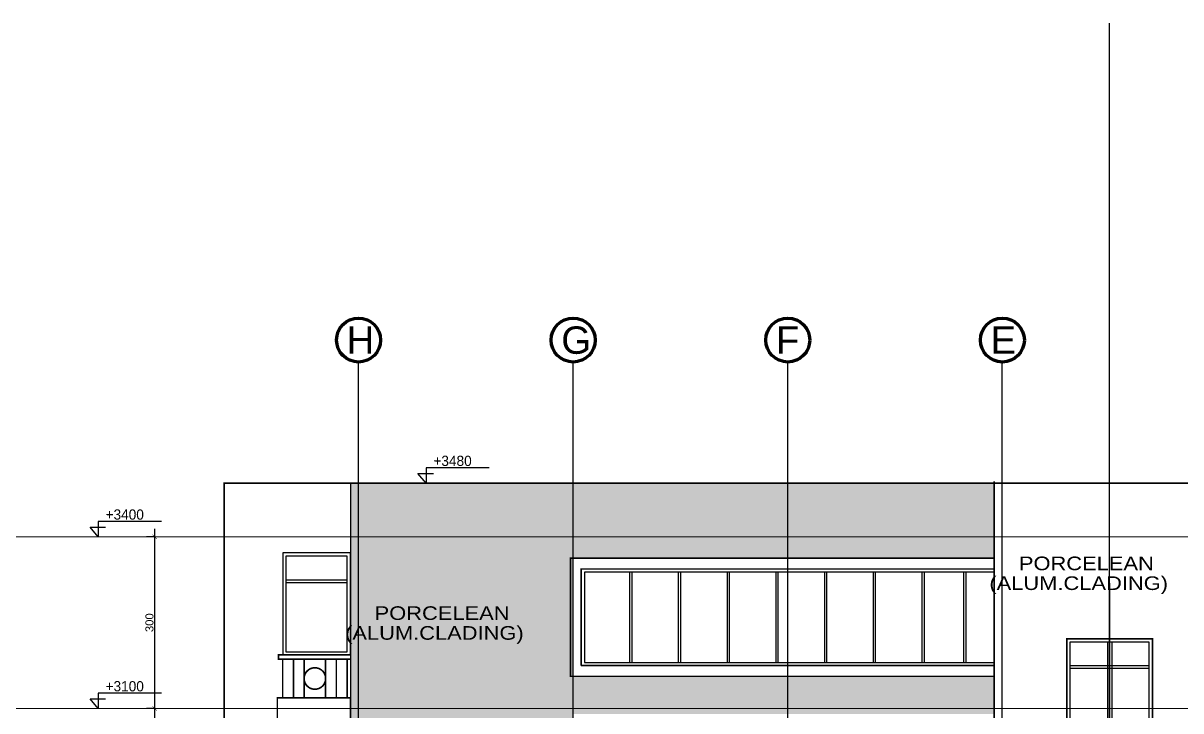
# Model space of a CAD drawing. Extents: x 250879 to 348495, y -51522 to -9360.
# Drawn here: x 299606 to 301764, y -26421 to -25140 of the extents above; entities that cross this region are included whole.
import ezdxf

# ---------------------------------------------------------------- set-up
doc = ezdxf.new("R2010")
doc.units = 0
doc.layers.get('0').update_dxf_attribs({"linetype": 'CONTINUOUS'})
doc.layers.get('DEFPOINTS').update_dxf_attribs({"color": 9, "linetype": 'CONTINUOUS'})
for name, color, linetype, lineweight in [('A-text function', 30, 'CONTINUOUS', 20), ('midium elevation', 4, 'CONTINUOUS', 60), ('VIS', 8, 'CONTINUOUS', 18)]:
    doc.layers.add(name, color=color, linetype=linetype, lineweight=lineweight)
for name, color, linetype in [('AXIS', 1, 'CONTINUOUS'), ('CURTAIN', 150, 'CONTINUOUS'), ('DOOR', 4, 'CONTINUOUS'), ('TEXT', 3, 'CONTINUOUS'), ('WALL', 7, 'CONTINUOUS')]:
    doc.layers.add(name, color=color, linetype=linetype)
doc.styles.add('ARIAL', font='BOD_CR.TTF', dxfattribs={"width": 1.2})
doc.styles.get("Standard").update_dxf_attribs({"font": 'sanss___.ttf', "height": 15})
doc.dimstyles.new('STANDARD$0', dxfattribs={"dimscale": 0, "dimtxt": 12, "dimasz": 8, "dimexe": 15, "dimexo": 0.0625, "dimgap": 2, "dimtad": 1, "dimdec": 0, "dimzin": 0, "dimdsep": 46, "dimtxsty": 'Standard', "dimblk1": 'ARCHTICK', "dimblk2": 'ARCHTICK', "dimsah": 1, "dimcen": 0.09, "dimdle": 15, "dimclrd": 3, "dimclre": 3, "dimclrt": 3, "dimazin": 0, "dimtfac": 1, "dimtdec": 0, "dimtofl": 0, "dimtmove": 1, "dimatfit": 3, "dimldrblk": 'ARCHTICK', "dimfxl": 1.0455, "dimfxlon": 1, "dimtolj": 1, "dimtzin": 0, "dimarcsym": 0})

# ---------------------------------------------------------------- blocks, each defined once
blk = doc.blocks.new('LIME')
at = {"layer": 'DOOR'}
for p, q in [((244593, -28820.3), (244475.4, -28820.3)), ((244475.4, -28820.3), (244475.4, -28849)), ((244475.4, -28849), (244460, -28830.9)), ((244460, -28830.9), (244489, -28830.9))]:
    blk.add_line(p, q, dxfattribs=at)
blk = doc.blocks.new('_ARCHTICK')
at = {"color": 0, "linetype": 'ByBlock', "const_width": 0.15}
blk.add_lwpolyline([(-0.5, -0.5), (0.5, 0.5)], dxfattribs=at)
blk = doc.blocks.new('*D1559')
at = {"layer": 'DEFPOINTS', "color": 0, "linetype": 'Continuous', "transparency": 16777216}
for p in [(299851.4, -26097), (299851.4, -26097), (299851.4, -26417)]:
    blk.add_point(p, dxfattribs=at)
at = {"layer": 'WALL', "color": 3, "linetype": 'Continuous', "lineweight": -2, "transparency": 16777216}
for p, q in [((299851.4, -26432), (299851.4, -26082)), ((299851.4, -26097), (299836.4, -26097)), ((299851.4, -26417), (299836.4, -26417))]:
    blk.add_line(p, q, dxfattribs=at)
at = {"layer": 'WALL', "color": 3, "linetype": 'Continuous', "lineweight": -2, "transparency": 16777216, "xscale": 8, "yscale": 8, "zscale": 8}
for p, rotation in [((299851.4, -26097), 90), ((299851.4, -26417), 270)]:
    blk.add_blockref('_ARCHTICK', p, dxfattribs=dict(at, rotation=rotation))
at = {"layer": 'WALL', "color": 3, "linetype": 'Continuous', "transparency": 16777216, "insert": (299841.7, -26257), "char_height": 15, "attachment_point": 5, "rotation": 90}
blk.add_mtext('\\A1;300', dxfattribs=at)
blk = doc.blocks.new('*D1560')
at = {"layer": 'DEFPOINTS', "color": 0, "linetype": 'Continuous', "transparency": 16777216}
for p in [(299851.4, -26417), (299851.4, -26417), (299851.4, -26737)]:
    blk.add_point(p, dxfattribs=at)
at = {"layer": 'WALL', "color": 3, "linetype": 'Continuous', "lineweight": -2, "transparency": 16777216}
for p, q in [((299851.4, -26752), (299851.4, -26402)), ((299851.4, -26417), (299836.4, -26417)), ((299851.4, -26737), (299836.4, -26737))]:
    blk.add_line(p, q, dxfattribs=at)
at = {"layer": 'WALL', "color": 3, "linetype": 'Continuous', "lineweight": -2, "transparency": 16777216, "xscale": 8, "yscale": 8, "zscale": 8}
for p, rotation in [((299851.4, -26417), 90), ((299851.4, -26737), 270)]:
    blk.add_blockref('_ARCHTICK', p, dxfattribs=dict(at, rotation=rotation))
at = {"layer": 'WALL', "color": 3, "linetype": 'Continuous', "transparency": 16777216, "insert": (299841.7, -26577), "char_height": 15, "attachment_point": 5, "rotation": 90}
blk.add_mtext('\\A1;300', dxfattribs=at)

msp = doc.modelspace()

# ---------------------------------------------------------------- hatches: boundary and pattern name
at = {"layer": 'A-text function'}
h = msp.add_hatch(dxfattribs=at)
h.set_pattern_fill('DOTS', color=256, scale=10, style=0)
h.set_pattern_definition([(180, (597532.161, 5124.162), (-7.9375, 15.875), [0, -15.875])])
h.paths.add_polyline_path([(300231.1812, -25997.00774), (300631.1812, -25997.00774), (300631.1812, -26097.00774), (300231.1812, -26097.00774)])
h.paths.add_polyline_path([(300231.1812, -26097.00774), (300631.1812, -26097.00774), (300631.1812, -26417.00774), (300231.1812, -26417.00774)])
h.paths.add_polyline_path([(300216.1812, -26417.00774), (300231.1812, -26417.00774), (300231.1812, -26447.00774), (300216.1812, -26447.00774)])
h.paths.add_polyline_path([(300216.1812, -26097.00774), (300231.1812, -26097.00774), (300231.1812, -26417.00774), (300216.1812, -26417.00774)])
h.paths.add_polyline_path([(300216.1812, -25997.00774), (300231.1812, -25997.00774), (300231.1812, -26097.00774), (300216.1812, -26097.00774)])
h.paths.add_polyline_path([(300631.1812, -25997.00774), (301031.1812, -25997.00774), (301031.1812, -26097.00774), (300631.1812, -26097.00774)])
h.paths.add_polyline_path([(301031.1812, -25997.00774), (301416.1812, -25997.00774), (301416.1812, -26097.00774), (301031.1812, -26097.00774)])
h.paths.add_polyline_path([(303051.51037, -25997.00774), (303051.51037, -26097.00774), (301846.34579, -26097.00774), (301846.34579, -25997.00774)])
h.paths.add_polyline_path([(302636.34579, -26137.00774), (301846.34579, -26137.00774), (301846.34579, -26097.00774), (303051.51037, -26097.00774), (303051.51037, -26417.00774), (301846.34579, -26417.00774), (301846.34579, -26357.00774), (302636.34579, -26357.00774)])
h.paths.add_polyline_path([(300631.1812, -26357.00774), (301031.1812, -26357.00774), (301031.1812, -26417.00774), (300631.1812, -26417.00774)])
h.paths.add_polyline_path([(301031.1812, -26137.00774), (300631.1812, -26137.00774), (300631.1812, -26097.00774), (301031.1812, -26097.00774)])
h.paths.add_polyline_path([(301416.1812, -26137.00774), (301031.1812, -26137.00774), (301031.1812, -26097.00774), (301416.1812, -26097.00774)])
at = {"layer": 'WALL', "linetype": 'Continuous'}
h = msp.add_hatch(dxfattribs=at)
h.set_pattern_fill('DOTS', color=30, scale=10, style=0)
h.set_pattern_definition([(180, (596352.476, 5124.162), (-7.9375, 15.875), [0, -15.875])])
h.paths.add_polyline_path([(300216.1812, -26417.00774), (300631.1812, -26417.00774), (300631.1812, -26447.00774), (300616.1812, -26447.00774), (300216.1812, -26447.00774)])
h.paths.add_polyline_path([(301031.1812, -26427.00774), (300631.1812, -26427.00774), (300631.1812, -26417.00774), (301031.1812, -26417.00774)])
h.paths.add_polyline_path([(301416.1812, -26427.00774), (301031.1812, -26427.00774), (301031.1812, -26417.00774), (301416.1812, -26417.00774)])
h.paths.add_polyline_path([(302231.1812, -26427.00774), (301846.34579, -26427.00774), (301846.34579, -26417.00774), (302231.1812, -26417.00774)])
h.paths.add_polyline_path([(302636.34579, -26427.00774), (302231.1812, -26427.00774), (302231.1812, -26417.00774), (303051.51037, -26417.00774), (303051.51037, -26447.00774), (302636.34579, -26447.00774)])
h.paths.add_polyline_path([(301031.1812, -26357.00774), (301416.1812, -26357.00774), (301416.1812, -26417.00774), (301031.1812, -26417.00774)])

# ---------------------------------------------------------------- linework, layer by layer
at = {"layer": 'AXIS'}
for p, q in [((301631.1812, -29924.53095), (301631.1812, -25139.87937)), ((300231.1812, -29935.19605), (300231.1812, -25772.96771)), ((300631.1812, -29935.19605), (300631.1812, -25772.96771)), ((301031.1812, -29935.19605), (301031.1812, -25772.96771)), ((301431.1812, -29935.19605), (301431.1812, -25772.96771))]:
    msp.add_line(p, q, dxfattribs=at)
at = {"layer": 'CURTAIN', "linetype": 'Continuous'}
for p, q in [((300736.45775, -26163.00774), (300736.45775, -26331.00774)), ((300740.45775, -26163.00774), (300740.45775, -26331.00774)), ((300827.26349, -26163.00774), (300827.26349, -26331.00774)), ((300831.26349, -26163.00774), (300831.26349, -26331.00774)), ((300918.06924, -26163.00774), (300918.06924, -26331.00774)), ((300922.06924, -26163.00774), (300922.06924, -26331.00774)), ((301008.87498, -26163.00774), (301008.87498, -26331.00774)), ((301012.87498, -26163.00774), (301012.87498, -26331.00774)), ((301099.68073, -26163.00774), (301099.68073, -26331.00774)), ((301103.68073, -26163.00774), (301103.68073, -26331.00774)), ((301190.48647, -26163.00774), (301190.48647, -26331.00774)), ((301194.48647, -26163.00774), (301194.48647, -26331.00774)), ((301281.29222, -26163.00774), (301281.29222, -26331.00774)), ((301285.29222, -26163.00774), (301285.29222, -26331.00774)), ((301359.11256, -26163.00774), (301359.11256, -26331.00774)), ((301363.11256, -26163.00774), (301363.11256, -26331.00774)), ((300095.95326, -26176.85035), (300210.1812, -26176.85035)), ((300095.95326, -26181.85035), (300210.1812, -26181.85035)), ((301627.1812, -26293.00774), (301627.1812, -26471.00774)), ((301631.1812, -26293.00774), (301631.1812, -26471.00774)), ((301635.1812, -26293.00774), (301635.1812, -26471.00774)), ((301557.1812, -26336.85035), (301705.1812, -26336.85035)), ((301557.1812, -26341.85035), (301705.1812, -26341.85035))]:
    msp.add_line(p, q, dxfattribs=at)
for points in [[(300210.1812, -26133.00774), (300095.95326, -26133.00774), (300095.95326, -26311.00774), (300210.1812, -26311.00774)], [(301705.1812, -26293.00774), (301557.1812, -26293.00774), (301557.1812, -26471.00774), (301705.1812, -26471.00774)]]:
    msp.add_lwpolyline(points, close=True, dxfattribs=at)
msp.add_lwpolyline([(301416.1812, -26163.00774), (300652.1812, -26163.00774), (300652.1812, -26331.00774), (301416.1812, -26331.00774)], dxfattribs=at)
at = {"layer": 'midium elevation', "color": 6, "linetype": 'ByBlock', "ltscale": 3}
for centre in [(300231.33152, -25730.34259), (300231.35275, -25730.34268), (300631.33152, -25730.34259), (300631.35275, -25730.34268), (301031.33152, -25730.34259), (301031.35275, -25730.34268), (301431.33152, -25730.34259), (301431.35275, -25730.34268)]:
    msp.add_circle(centre, 40.95343, dxfattribs=at)
at = {"layer": 'VIS', "ltscale": 0.0001}
for p, q in [((303678.91532, -26097.00774), (299470.79317, -26097.00774)), ((303678.91532, -26097.00774), (299470.79317, -26097.00774)), ((301631.26349, -30072.58538), (301631.26349, -26183.10463)), ((303678.91532, -26417.00774), (299451.3212, -26417.00774)), ((303678.91532, -26417.00774), (299451.3212, -26417.00774))]:
    msp.add_line(p, q, dxfattribs=at)
at = {"layer": 'WALL', "linetype": 'Continuous'}
msp.add_line((300216.1812, -26127.00774), (300089.95326, -26127.00774), dxfattribs=at)
at = {"layer": 'WALL', "linetype": 'Continuous', "const_width": 3}
for points in [[(299981.01662, -25997.00774), (301416.1812, -25997.00774)], [(301416.1812, -25997.00774), (299981.01662, -25997.00774), (299981.01662, -26447.00774)], [(301416.1812, -29761.00774), (301416.1812, -25993.40573)], [(303281.51037, -29047.00774), (303281.51037, -25997.00774), (301416.1812, -25997.00774)], [(303051.51037, -25997.00774), (301416.1812, -25997.00774)], [(303051.51037, -25997.00774), (301416.1812, -25997.00774)], [(301416.1812, -25997.00774), (303281.51037, -25997.00774), (303281.51037, -26227.00774)], [(301416.1812, -26137.00774), (300626.1812, -26137.00774), (300626.1812, -26357.00774), (301416.1812, -26357.00774)], [(300646.1812, -26157.00774), (300646.1812, -26157.00774), (301416.1812, -26157.00774)], [(301416.1812, -26157.00774), (300646.1812, -26157.00774), (300646.1812, -26337.00774)], [(301416.1812, -26157.00774), (300646.1812, -26157.00774), (300646.1812, -26337.00774)], [(301551.1812, -26287.00774), (301551.1812, -26477.00774)], [(301551.1812, -26287.00774), (301711.1812, -26287.00774), (301711.1812, -26477.00774), (301551.1812, -26477.00774), (301551.1812, -26287.00774)], [(301711.1812, -26287.00774), (301711.1812, -26477.00774)], [(300089.95326, -26317.00774), (300216.1812, -26317.00774)], [(300089.95326, -26325.00774), (300089.95326, -26397.00774)], [(300089.95326, -26397.00774), (300089.95326, -26325.00774)], [(300089.95326, -26325.00774), (300089.95326, -26397.00774)], [(300089.95326, -26325.00774), (300089.95326, -26397.00774)], [(300089.95326, -26325.00774), (300216.1812, -26325.00774)], [(300646.1812, -26337.00774), (300646.1812, -26337.00774), (301416.1812, -26337.00774)], [(300646.1812, -26337.00774), (300646.1812, -26337.00774), (301416.1812, -26337.00774)], [(300089.95326, -26447.00774), (300079.95326, -26447.00774), (300079.95326, -26397.00774), (300216.1812, -26397.00774)], [(300089.95326, -26447.00774), (300079.95326, -26447.00774), (300079.95326, -26397.00774), (300216.1812, -26397.00774)]]:
    msp.add_lwpolyline(points, dxfattribs=at)
at = {"layer": 'WALL', "linetype": 'Continuous'}
for points in [[(301416.1812, -25997.00774), (300216.1812, -25997.00774), (300216.1812, -29047.00774), (301416.1812, -29047.00774)], [(301846.34579, -29047.00774), (303051.51037, -29047.00774), (303051.51037, -25997.00774), (301416.1812, -25997.00774)], [(301416.1812, -26357.00774), (300626.1812, -26357.00774), (300626.1812, -26137.00774), (301416.1812, -26137.00774)], [(301416.1812, -26157.00774), (300646.1812, -26157.00774), (300646.1812, -26337.00774), (301416.1812, -26337.00774)], [(300216.1812, -26397.00774), (300079.95326, -26397.00774), (300079.95326, -26447.00774), (300216.1812, -26447.00774)], [(300216.1812, -26397.00774), (300079.95326, -26397.00774), (300079.95326, -26447.00774), (300216.1812, -26447.00774)]]:
    msp.add_lwpolyline(points, dxfattribs=at)
for points in [[(300216.1812, -26127.00774), (300089.95326, -26127.00774), (300089.95326, -26317.00774), (300216.1812, -26317.00774)], [(301711.1812, -26287.00774), (301551.1812, -26287.00774), (301551.1812, -26477.00774), (301711.1812, -26477.00774)], [(300081.95326, -26317.00774), (300216.1812, -26317.00774), (300216.1812, -26325.00774), (300081.95326, -26325.00774)], [(300216.1812, -26397.00774), (300079.95326, -26397.00774), (300079.95326, -26447.00774), (300216.1812, -26447.00774)], [(300216.1812, -26397.00774), (300079.95326, -26397.00774), (300079.95326, -26447.00774), (300216.1812, -26447.00774)]]:
    msp.add_lwpolyline(points, close=True, dxfattribs=at)
at = {"layer": 'WALL', "color": 30, "linetype": 'Continuous', "const_width": 3}
for points in [[(300089.95326, -26317.00774), (300081.95326, -26317.00774), (300081.95326, -26325.00774), (300216.1812, -26325.00774)], [(300216.1812, -26317.00774), (300081.95326, -26317.00774)], [(300089.95326, -26397.00774), (300089.95326, -26325.00774)], [(300109.95326, -26325.00774), (300109.95326, -26397.00774)], [(300129.95326, -26325.00774), (300129.95326, -26397.00774)], [(300129.95326, -26325.00774), (300129.95326, -26397.00774)], [(300169.95326, -26325.00774), (300169.95326, -26397.00774)], [(300189.95326, -26325.00774), (300189.95326, -26397.00774)], [(300209.95326, -26325.00774), (300209.95326, -26397.00774)]]:
    msp.add_lwpolyline(points, dxfattribs=at)
msp.add_lwpolyline([(300149.95326, -26381.00774, -1), (300149.95326, -26341.00774, -1), (300149.95326, -26381.00774, -1)], format="xyb", dxfattribs=at)
at = {"layer": 'WALL', "color": 30, "linetype": 'Continuous'}
msp.add_circle((300149.95326, -26361.00774), 20, dxfattribs=at)

# ---------------------------------------------------------------- block references
at = {"layer": 'WALL', "linetype": 'Continuous'}
for p in [(55881.95189, 2852.02415), (55270.93962, 2752.02415), (55270.93962, 2432.02415)]:
    msp.add_blockref('LIME', p, dxfattribs=at)

# ---------------------------------------------------------------- texts
at = {"layer": 'A-text function', "char_height": 25.4016, "width": 769.5478784, "attachment_point": 3, "style": 'ARIAL'}
for s, insert in [('PORCELEAN', (301713.53015, -26133.77797)), ('(ALUM.CLADING)', (301739.97726, -26170.6846)), ('PORCELEAN', (300512.74895, -26226.47466)), ('(ALUM.CLADING)', (300539.19605, -26263.38128))]:
    msp.add_mtext(s, dxfattribs=dict(at, insert=insert))
at = {"layer": 'TEXT', "char_height": 51, "width": 1142.9256, "attachment_point": 1}
for s, insert in [('H', (300209.2212, -25704.96771)), ('G', (300609.2212, -25704.96771)), ('F', (301009.2212, -25704.96771)), ('E', (301409.2212, -25704.96771))]:
    msp.add_mtext(s, dxfattribs=dict(at, insert=insert))
at = {"layer": 'TEXT', "char_height": 19.008, "width": 1279.0191168, "attachment_point": 1, "rotation": 359.87305455}
for s, insert in [('{\\fStylus BT|b0|i0|c0|p34;+3480}', (300370.89039, -25945.83962)), ('{\\fStylus BT|b0|i0|c0|p34;+3400}', (299759.87811, -26045.83962)), ('{\\fStylus BT|b0|i0|c0|p34;+3100}', (299759.87811, -26365.83962))]:
    msp.add_mtext(s, dxfattribs=dict(at, insert=insert))

# ---------------------------------------------------------------- dimensions: what is measured, and where the dimension line sits
at = {"layer": 'WALL', "linetype": 'Continuous'}
for base, p1, p2, picture, middle in [((299851.39133, -26097.00774), (299851.39133, -26417.00774), (299851.39133, -26097.00774), '*D1559', (299841.6547, -26257.00774)), ((299851.39133, -26417.00774), (299851.39133, -26737.00774), (299851.39133, -26417.00774), '*D1560', (299841.6547, -26577.00774))]:
    dim = msp.add_linear_dim(base=base, p1=p1, p2=p2, angle=90, text='300', dimstyle='STANDARD$0', override={"dimscale": 1}, dxfattribs=at)
    dim.commit()
    dim.dimension.update_dxf_attribs({"geometry": picture, "text_midpoint": middle})

doc.saveas('drawing.dxf')
